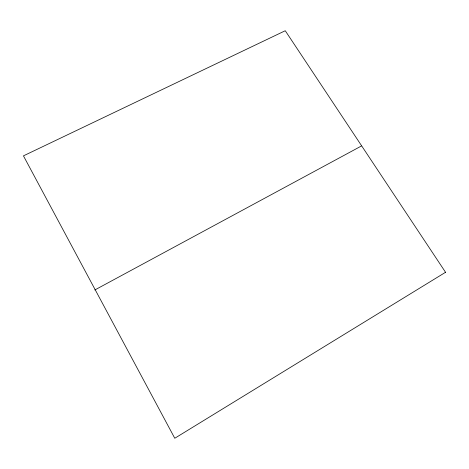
<?xml version="1.0" encoding="UTF-8"?>
<svg xmlns="http://www.w3.org/2000/svg" width="469" height="469" viewBox="0 0 469 469"><rect width="100%" height="100%" fill="white"/><g stroke="black" fill="none" stroke-linecap="round" stroke-linejoin="round"><path stroke-width="0.7" d="M94.82 289.971L361.347 146.029M445.55 272.284L174.773 438.263L23.45 155.849L285.258 30.731L445.55 272.284"/></g></svg>
